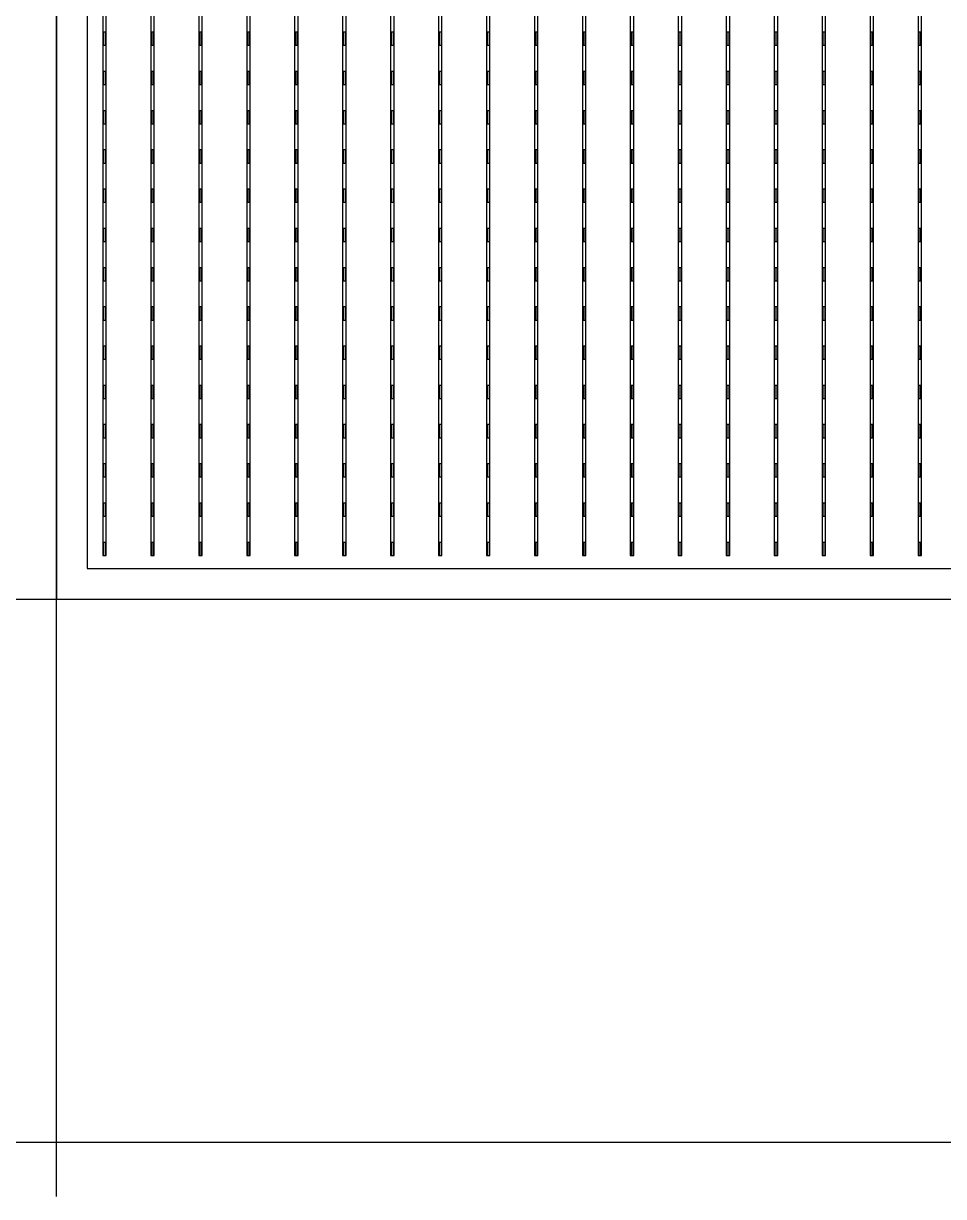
# Model space of a CAD drawing. Header units: millimetres. Extents: x -18 to 142, y -7 to 153.
# Drawn here: x -0.91 to 9.64, y -7.35 to 6.1 of the extents above; entities that cross this region are included whole.
import ezdxf

# ---------------------------------------------------------------- set-up
doc = ezdxf.new("R2010")
doc.units = ezdxf.units.MM
for name, color, linetype in [('CELLS', 5, 'Continuous'), ('CONTACT_PADS', 2, 'Continuous'), ('DICING', 4, 'Continuous'), ('FINGERS', 1, 'Continuous'), ('INSULATION', 2, 'Continuous'), ('WAFER', 1, 'Continuous')]:
    doc.layers.add(name, color=color, linetype=linetype)

msp = doc.modelspace()

# ---------------------------------------------------------------- linework, layer by layer
at = {"layer": 'CELLS'}
msp.add_lwpolyline([(20.37, -0.5), (20.37, 20.4), (-0.53, 20.4), (-0.53, -0.5), (20.37, -0.5)], close=True, dxfattribs=at)
at = {"layer": 'CONTACT_PADS'}
for points in [[(0.033, 5.85), (0.033, 6), (0.008, 6), (0.008, 5.85), (0.033, 5.85)], [(0.583, 5.85), (0.583, 6), (0.558, 6), (0.558, 5.85), (0.583, 5.85)], [(1.133, 5.85), (1.133, 6), (1.108, 6), (1.108, 5.85), (1.133, 5.85)], [(1.683, 5.85), (1.683, 6), (1.658, 6), (1.658, 5.85), (1.683, 5.85)], [(2.233, 5.85), (2.233, 6), (2.208, 6), (2.208, 5.85), (2.233, 5.85)], [(2.783, 5.85), (2.783, 6), (2.758, 6), (2.758, 5.85), (2.783, 5.85)], [(3.333, 5.85), (3.333, 6), (3.308, 6), (3.308, 5.85), (3.333, 5.85)], [(3.883, 5.85), (3.883, 6), (3.858, 6), (3.858, 5.85), (3.883, 5.85)], [(4.433, 5.85), (4.433, 6), (4.408, 6), (4.408, 5.85), (4.433, 5.85)], [(4.983, 5.85), (4.983, 6), (4.958, 6), (4.958, 5.85), (4.983, 5.85)], [(5.533, 5.85), (5.533, 6), (5.508, 6), (5.508, 5.85), (5.533, 5.85)], [(6.083, 5.85), (6.083, 6), (6.058, 6), (6.058, 5.85), (6.083, 5.85)], [(6.633, 5.85), (6.633, 6), (6.608, 6), (6.608, 5.85), (6.633, 5.85)], [(7.183, 5.85), (7.183, 6), (7.158, 6), (7.158, 5.85), (7.183, 5.85)], [(7.733, 5.85), (7.733, 6), (7.708, 6), (7.708, 5.85), (7.733, 5.85)], [(8.283, 5.85), (8.283, 6), (8.258, 6), (8.258, 5.85), (8.283, 5.85)], [(8.833, 5.85), (8.833, 6), (8.808, 6), (8.808, 5.85), (8.833, 5.85)], [(9.383, 5.85), (9.383, 6), (9.358, 6), (9.358, 5.85), (9.383, 5.85)], [(0.033, 5.4), (0.033, 5.55), (0.008, 5.55), (0.008, 5.4), (0.033, 5.4)], [(0.583, 5.4), (0.583, 5.55), (0.558, 5.55), (0.558, 5.4), (0.583, 5.4)], [(1.133, 5.4), (1.133, 5.55), (1.108, 5.55), (1.108, 5.4), (1.133, 5.4)], [(1.683, 5.4), (1.683, 5.55), (1.658, 5.55), (1.658, 5.4), (1.683, 5.4)], [(2.233, 5.4), (2.233, 5.55), (2.208, 5.55), (2.208, 5.4), (2.233, 5.4)], [(2.783, 5.4), (2.783, 5.55), (2.758, 5.55), (2.758, 5.4), (2.783, 5.4)], [(3.333, 5.4), (3.333, 5.55), (3.308, 5.55), (3.308, 5.4), (3.333, 5.4)], [(3.883, 5.4), (3.883, 5.55), (3.858, 5.55), (3.858, 5.4), (3.883, 5.4)], [(4.433, 5.4), (4.433, 5.55), (4.408, 5.55), (4.408, 5.4), (4.433, 5.4)], [(4.983, 5.4), (4.983, 5.55), (4.958, 5.55), (4.958, 5.4), (4.983, 5.4)], [(5.533, 5.4), (5.533, 5.55), (5.508, 5.55), (5.508, 5.4), (5.533, 5.4)], [(6.083, 5.4), (6.083, 5.55), (6.058, 5.55), (6.058, 5.4), (6.083, 5.4)], [(6.633, 5.4), (6.633, 5.55), (6.608, 5.55), (6.608, 5.4), (6.633, 5.4)], [(7.183, 5.4), (7.183, 5.55), (7.158, 5.55), (7.158, 5.4), (7.183, 5.4)], [(7.733, 5.4), (7.733, 5.55), (7.708, 5.55), (7.708, 5.4), (7.733, 5.4)], [(8.283, 5.4), (8.283, 5.55), (8.258, 5.55), (8.258, 5.4), (8.283, 5.4)], [(8.833, 5.4), (8.833, 5.55), (8.808, 5.55), (8.808, 5.4), (8.833, 5.4)], [(9.383, 5.4), (9.383, 5.55), (9.358, 5.55), (9.358, 5.4), (9.383, 5.4)], [(0.033, 4.95), (0.033, 5.1), (0.008, 5.1), (0.008, 4.95), (0.033, 4.95)], [(0.583, 4.95), (0.583, 5.1), (0.558, 5.1), (0.558, 4.95), (0.583, 4.95)], [(1.133, 4.95), (1.133, 5.1), (1.108, 5.1), (1.108, 4.95), (1.133, 4.95)], [(1.683, 4.95), (1.683, 5.1), (1.658, 5.1), (1.658, 4.95), (1.683, 4.95)], [(2.233, 4.95), (2.233, 5.1), (2.208, 5.1), (2.208, 4.95), (2.233, 4.95)], [(2.783, 4.95), (2.783, 5.1), (2.758, 5.1), (2.758, 4.95), (2.783, 4.95)], [(3.333, 4.95), (3.333, 5.1), (3.308, 5.1), (3.308, 4.95), (3.333, 4.95)], [(3.883, 4.95), (3.883, 5.1), (3.858, 5.1), (3.858, 4.95), (3.883, 4.95)], [(4.433, 4.95), (4.433, 5.1), (4.408, 5.1), (4.408, 4.95), (4.433, 4.95)], [(4.983, 4.95), (4.983, 5.1), (4.958, 5.1), (4.958, 4.95), (4.983, 4.95)], [(5.533, 4.95), (5.533, 5.1), (5.508, 5.1), (5.508, 4.95), (5.533, 4.95)], [(6.083, 4.95), (6.083, 5.1), (6.058, 5.1), (6.058, 4.95), (6.083, 4.95)], [(6.633, 4.95), (6.633, 5.1), (6.608, 5.1), (6.608, 4.95), (6.633, 4.95)], [(7.183, 4.95), (7.183, 5.1), (7.158, 5.1), (7.158, 4.95), (7.183, 4.95)], [(7.733, 4.95), (7.733, 5.1), (7.708, 5.1), (7.708, 4.95), (7.733, 4.95)], [(8.283, 4.95), (8.283, 5.1), (8.258, 5.1), (8.258, 4.95), (8.283, 4.95)], [(8.833, 4.95), (8.833, 5.1), (8.808, 5.1), (8.808, 4.95), (8.833, 4.95)], [(9.383, 4.95), (9.383, 5.1), (9.358, 5.1), (9.358, 4.95), (9.383, 4.95)], [(0.033, 4.5), (0.033, 4.65), (0.008, 4.65), (0.008, 4.5), (0.033, 4.5)], [(0.583, 4.5), (0.583, 4.65), (0.558, 4.65), (0.558, 4.5), (0.583, 4.5)], [(1.133, 4.5), (1.133, 4.65), (1.108, 4.65), (1.108, 4.5), (1.133, 4.5)], [(1.683, 4.5), (1.683, 4.65), (1.658, 4.65), (1.658, 4.5), (1.683, 4.5)], [(2.233, 4.5), (2.233, 4.65), (2.208, 4.65), (2.208, 4.5), (2.233, 4.5)], [(2.783, 4.5), (2.783, 4.65), (2.758, 4.65), (2.758, 4.5), (2.783, 4.5)], [(3.333, 4.5), (3.333, 4.65), (3.308, 4.65), (3.308, 4.5), (3.333, 4.5)], [(3.883, 4.5), (3.883, 4.65), (3.858, 4.65), (3.858, 4.5), (3.883, 4.5)], [(4.433, 4.5), (4.433, 4.65), (4.408, 4.65), (4.408, 4.5), (4.433, 4.5)], [(4.983, 4.5), (4.983, 4.65), (4.958, 4.65), (4.958, 4.5), (4.983, 4.5)], [(5.533, 4.5), (5.533, 4.65), (5.508, 4.65), (5.508, 4.5), (5.533, 4.5)], [(6.083, 4.5), (6.083, 4.65), (6.058, 4.65), (6.058, 4.5), (6.083, 4.5)], [(6.633, 4.5), (6.633, 4.65), (6.608, 4.65), (6.608, 4.5), (6.633, 4.5)], [(7.183, 4.5), (7.183, 4.65), (7.158, 4.65), (7.158, 4.5), (7.183, 4.5)], [(7.733, 4.5), (7.733, 4.65), (7.708, 4.65), (7.708, 4.5), (7.733, 4.5)], [(8.283, 4.5), (8.283, 4.65), (8.258, 4.65), (8.258, 4.5), (8.283, 4.5)], [(8.833, 4.5), (8.833, 4.65), (8.808, 4.65), (8.808, 4.5), (8.833, 4.5)], [(9.383, 4.5), (9.383, 4.65), (9.358, 4.65), (9.358, 4.5), (9.383, 4.5)], [(0.033, 4.05), (0.033, 4.2), (0.008, 4.2), (0.008, 4.05), (0.033, 4.05)], [(0.583, 4.05), (0.583, 4.2), (0.558, 4.2), (0.558, 4.05), (0.583, 4.05)], [(1.133, 4.05), (1.133, 4.2), (1.108, 4.2), (1.108, 4.05), (1.133, 4.05)], [(1.683, 4.05), (1.683, 4.2), (1.658, 4.2), (1.658, 4.05), (1.683, 4.05)], [(2.233, 4.05), (2.233, 4.2), (2.208, 4.2), (2.208, 4.05), (2.233, 4.05)], [(2.783, 4.05), (2.783, 4.2), (2.758, 4.2), (2.758, 4.05), (2.783, 4.05)], [(3.333, 4.05), (3.333, 4.2), (3.308, 4.2), (3.308, 4.05), (3.333, 4.05)], [(3.883, 4.05), (3.883, 4.2), (3.858, 4.2), (3.858, 4.05), (3.883, 4.05)], [(4.433, 4.05), (4.433, 4.2), (4.408, 4.2), (4.408, 4.05), (4.433, 4.05)], [(4.983, 4.05), (4.983, 4.2), (4.958, 4.2), (4.958, 4.05), (4.983, 4.05)], [(5.533, 4.05), (5.533, 4.2), (5.508, 4.2), (5.508, 4.05), (5.533, 4.05)], [(6.083, 4.05), (6.083, 4.2), (6.058, 4.2), (6.058, 4.05), (6.083, 4.05)], [(6.633, 4.05), (6.633, 4.2), (6.608, 4.2), (6.608, 4.05), (6.633, 4.05)], [(7.183, 4.05), (7.183, 4.2), (7.158, 4.2), (7.158, 4.05), (7.183, 4.05)], [(7.733, 4.05), (7.733, 4.2), (7.708, 4.2), (7.708, 4.05), (7.733, 4.05)], [(8.283, 4.05), (8.283, 4.2), (8.258, 4.2), (8.258, 4.05), (8.283, 4.05)], [(8.833, 4.05), (8.833, 4.2), (8.808, 4.2), (8.808, 4.05), (8.833, 4.05)], [(9.383, 4.05), (9.383, 4.2), (9.358, 4.2), (9.358, 4.05), (9.383, 4.05)], [(0.033, 3.6), (0.033, 3.75), (0.008, 3.75), (0.008, 3.6), (0.033, 3.6)], [(0.583, 3.6), (0.583, 3.75), (0.558, 3.75), (0.558, 3.6), (0.583, 3.6)], [(1.133, 3.6), (1.133, 3.75), (1.108, 3.75), (1.108, 3.6), (1.133, 3.6)], [(1.683, 3.6), (1.683, 3.75), (1.658, 3.75), (1.658, 3.6), (1.683, 3.6)], [(2.233, 3.6), (2.233, 3.75), (2.208, 3.75), (2.208, 3.6), (2.233, 3.6)], [(2.783, 3.6), (2.783, 3.75), (2.758, 3.75), (2.758, 3.6), (2.783, 3.6)], [(3.333, 3.6), (3.333, 3.75), (3.308, 3.75), (3.308, 3.6), (3.333, 3.6)], [(3.883, 3.6), (3.883, 3.75), (3.858, 3.75), (3.858, 3.6), (3.883, 3.6)], [(4.433, 3.6), (4.433, 3.75), (4.408, 3.75), (4.408, 3.6), (4.433, 3.6)], [(4.983, 3.6), (4.983, 3.75), (4.958, 3.75), (4.958, 3.6), (4.983, 3.6)], [(5.533, 3.6), (5.533, 3.75), (5.508, 3.75), (5.508, 3.6), (5.533, 3.6)], [(6.083, 3.6), (6.083, 3.75), (6.058, 3.75), (6.058, 3.6), (6.083, 3.6)], [(6.633, 3.6), (6.633, 3.75), (6.608, 3.75), (6.608, 3.6), (6.633, 3.6)], [(7.183, 3.6), (7.183, 3.75), (7.158, 3.75), (7.158, 3.6), (7.183, 3.6)], [(7.733, 3.6), (7.733, 3.75), (7.708, 3.75), (7.708, 3.6), (7.733, 3.6)], [(8.283, 3.6), (8.283, 3.75), (8.258, 3.75), (8.258, 3.6), (8.283, 3.6)], [(8.833, 3.6), (8.833, 3.75), (8.808, 3.75), (8.808, 3.6), (8.833, 3.6)], [(9.383, 3.6), (9.383, 3.75), (9.358, 3.75), (9.358, 3.6), (9.383, 3.6)], [(0.033, 3.15), (0.033, 3.3), (0.008, 3.3), (0.008, 3.15), (0.033, 3.15)], [(0.583, 3.15), (0.583, 3.3), (0.558, 3.3), (0.558, 3.15), (0.583, 3.15)], [(1.133, 3.15), (1.133, 3.3), (1.108, 3.3), (1.108, 3.15), (1.133, 3.15)], [(1.683, 3.15), (1.683, 3.3), (1.658, 3.3), (1.658, 3.15), (1.683, 3.15)], [(2.233, 3.15), (2.233, 3.3), (2.208, 3.3), (2.208, 3.15), (2.233, 3.15)], [(2.783, 3.15), (2.783, 3.3), (2.758, 3.3), (2.758, 3.15), (2.783, 3.15)], [(3.333, 3.15), (3.333, 3.3), (3.308, 3.3), (3.308, 3.15), (3.333, 3.15)], [(3.883, 3.15), (3.883, 3.3), (3.858, 3.3), (3.858, 3.15), (3.883, 3.15)], [(4.433, 3.15), (4.433, 3.3), (4.408, 3.3), (4.408, 3.15), (4.433, 3.15)], [(4.983, 3.15), (4.983, 3.3), (4.958, 3.3), (4.958, 3.15), (4.983, 3.15)], [(5.533, 3.15), (5.533, 3.3), (5.508, 3.3), (5.508, 3.15), (5.533, 3.15)], [(6.083, 3.15), (6.083, 3.3), (6.058, 3.3), (6.058, 3.15), (6.083, 3.15)], [(6.633, 3.15), (6.633, 3.3), (6.608, 3.3), (6.608, 3.15), (6.633, 3.15)], [(7.183, 3.15), (7.183, 3.3), (7.158, 3.3), (7.158, 3.15), (7.183, 3.15)], [(7.733, 3.15), (7.733, 3.3), (7.708, 3.3), (7.708, 3.15), (7.733, 3.15)], [(8.283, 3.15), (8.283, 3.3), (8.258, 3.3), (8.258, 3.15), (8.283, 3.15)], [(8.833, 3.15), (8.833, 3.3), (8.808, 3.3), (8.808, 3.15), (8.833, 3.15)], [(9.383, 3.15), (9.383, 3.3), (9.358, 3.3), (9.358, 3.15), (9.383, 3.15)], [(0.033, 2.7), (0.033, 2.85), (0.008, 2.85), (0.008, 2.7), (0.033, 2.7)], [(0.583, 2.7), (0.583, 2.85), (0.558, 2.85), (0.558, 2.7), (0.583, 2.7)], [(1.133, 2.7), (1.133, 2.85), (1.108, 2.85), (1.108, 2.7), (1.133, 2.7)], [(1.683, 2.7), (1.683, 2.85), (1.658, 2.85), (1.658, 2.7), (1.683, 2.7)], [(2.233, 2.7), (2.233, 2.85), (2.208, 2.85), (2.208, 2.7), (2.233, 2.7)], [(2.783, 2.7), (2.783, 2.85), (2.758, 2.85), (2.758, 2.7), (2.783, 2.7)], [(3.333, 2.7), (3.333, 2.85), (3.308, 2.85), (3.308, 2.7), (3.333, 2.7)], [(3.883, 2.7), (3.883, 2.85), (3.858, 2.85), (3.858, 2.7), (3.883, 2.7)], [(4.433, 2.7), (4.433, 2.85), (4.408, 2.85), (4.408, 2.7), (4.433, 2.7)], [(4.983, 2.7), (4.983, 2.85), (4.958, 2.85), (4.958, 2.7), (4.983, 2.7)], [(5.533, 2.7), (5.533, 2.85), (5.508, 2.85), (5.508, 2.7), (5.533, 2.7)], [(6.083, 2.7), (6.083, 2.85), (6.058, 2.85), (6.058, 2.7), (6.083, 2.7)], [(6.633, 2.7), (6.633, 2.85), (6.608, 2.85), (6.608, 2.7), (6.633, 2.7)], [(7.183, 2.7), (7.183, 2.85), (7.158, 2.85), (7.158, 2.7), (7.183, 2.7)], [(7.733, 2.7), (7.733, 2.85), (7.708, 2.85), (7.708, 2.7), (7.733, 2.7)], [(8.283, 2.7), (8.283, 2.85), (8.258, 2.85), (8.258, 2.7), (8.283, 2.7)], [(8.833, 2.7), (8.833, 2.85), (8.808, 2.85), (8.808, 2.7), (8.833, 2.7)], [(9.383, 2.7), (9.383, 2.85), (9.358, 2.85), (9.358, 2.7), (9.383, 2.7)], [(0.033, 2.25), (0.033, 2.4), (0.008, 2.4), (0.008, 2.25), (0.033, 2.25)], [(0.583, 2.25), (0.583, 2.4), (0.558, 2.4), (0.558, 2.25), (0.583, 2.25)], [(1.133, 2.25), (1.133, 2.4), (1.108, 2.4), (1.108, 2.25), (1.133, 2.25)], [(1.683, 2.25), (1.683, 2.4), (1.658, 2.4), (1.658, 2.25), (1.683, 2.25)], [(2.233, 2.25), (2.233, 2.4), (2.208, 2.4), (2.208, 2.25), (2.233, 2.25)], [(2.783, 2.25), (2.783, 2.4), (2.758, 2.4), (2.758, 2.25), (2.783, 2.25)], [(3.333, 2.25), (3.333, 2.4), (3.308, 2.4), (3.308, 2.25), (3.333, 2.25)], [(3.883, 2.25), (3.883, 2.4), (3.858, 2.4), (3.858, 2.25), (3.883, 2.25)], [(4.433, 2.25), (4.433, 2.4), (4.408, 2.4), (4.408, 2.25), (4.433, 2.25)], [(4.983, 2.25), (4.983, 2.4), (4.958, 2.4), (4.958, 2.25), (4.983, 2.25)], [(5.533, 2.25), (5.533, 2.4), (5.508, 2.4), (5.508, 2.25), (5.533, 2.25)], [(6.083, 2.25), (6.083, 2.4), (6.058, 2.4), (6.058, 2.25), (6.083, 2.25)], [(6.633, 2.25), (6.633, 2.4), (6.608, 2.4), (6.608, 2.25), (6.633, 2.25)], [(7.183, 2.25), (7.183, 2.4), (7.158, 2.4), (7.158, 2.25), (7.183, 2.25)], [(7.733, 2.25), (7.733, 2.4), (7.708, 2.4), (7.708, 2.25), (7.733, 2.25)], [(8.283, 2.25), (8.283, 2.4), (8.258, 2.4), (8.258, 2.25), (8.283, 2.25)], [(8.833, 2.25), (8.833, 2.4), (8.808, 2.4), (8.808, 2.25), (8.833, 2.25)], [(9.383, 2.25), (9.383, 2.4), (9.358, 2.4), (9.358, 2.25), (9.383, 2.25)], [(0.033, 1.8), (0.033, 1.95), (0.008, 1.95), (0.008, 1.8), (0.033, 1.8)], [(0.583, 1.8), (0.583, 1.95), (0.558, 1.95), (0.558, 1.8), (0.583, 1.8)], [(1.133, 1.8), (1.133, 1.95), (1.108, 1.95), (1.108, 1.8), (1.133, 1.8)], [(1.683, 1.8), (1.683, 1.95), (1.658, 1.95), (1.658, 1.8), (1.683, 1.8)], [(2.233, 1.8), (2.233, 1.95), (2.208, 1.95), (2.208, 1.8), (2.233, 1.8)], [(2.783, 1.8), (2.783, 1.95), (2.758, 1.95), (2.758, 1.8), (2.783, 1.8)], [(3.333, 1.8), (3.333, 1.95), (3.308, 1.95), (3.308, 1.8), (3.333, 1.8)], [(3.883, 1.8), (3.883, 1.95), (3.858, 1.95), (3.858, 1.8), (3.883, 1.8)], [(4.433, 1.8), (4.433, 1.95), (4.408, 1.95), (4.408, 1.8), (4.433, 1.8)], [(4.983, 1.8), (4.983, 1.95), (4.958, 1.95), (4.958, 1.8), (4.983, 1.8)], [(5.533, 1.8), (5.533, 1.95), (5.508, 1.95), (5.508, 1.8), (5.533, 1.8)], [(6.083, 1.8), (6.083, 1.95), (6.058, 1.95), (6.058, 1.8), (6.083, 1.8)], [(6.633, 1.8), (6.633, 1.95), (6.608, 1.95), (6.608, 1.8), (6.633, 1.8)], [(7.183, 1.8), (7.183, 1.95), (7.158, 1.95), (7.158, 1.8), (7.183, 1.8)], [(7.733, 1.8), (7.733, 1.95), (7.708, 1.95), (7.708, 1.8), (7.733, 1.8)], [(8.283, 1.8), (8.283, 1.95), (8.258, 1.95), (8.258, 1.8), (8.283, 1.8)], [(8.833, 1.8), (8.833, 1.95), (8.808, 1.95), (8.808, 1.8), (8.833, 1.8)], [(9.383, 1.8), (9.383, 1.95), (9.358, 1.95), (9.358, 1.8), (9.383, 1.8)], [(0.033, 1.35), (0.033, 1.5), (0.008, 1.5), (0.008, 1.35), (0.033, 1.35)], [(0.583, 1.35), (0.583, 1.5), (0.558, 1.5), (0.558, 1.35), (0.583, 1.35)], [(1.133, 1.35), (1.133, 1.5), (1.108, 1.5), (1.108, 1.35), (1.133, 1.35)], [(1.683, 1.35), (1.683, 1.5), (1.658, 1.5), (1.658, 1.35), (1.683, 1.35)], [(2.233, 1.35), (2.233, 1.5), (2.208, 1.5), (2.208, 1.35), (2.233, 1.35)], [(2.783, 1.35), (2.783, 1.5), (2.758, 1.5), (2.758, 1.35), (2.783, 1.35)], [(3.333, 1.35), (3.333, 1.5), (3.308, 1.5), (3.308, 1.35), (3.333, 1.35)], [(3.883, 1.35), (3.883, 1.5), (3.858, 1.5), (3.858, 1.35), (3.883, 1.35)], [(4.433, 1.35), (4.433, 1.5), (4.408, 1.5), (4.408, 1.35), (4.433, 1.35)], [(4.983, 1.35), (4.983, 1.5), (4.958, 1.5), (4.958, 1.35), (4.983, 1.35)], [(5.533, 1.35), (5.533, 1.5), (5.508, 1.5), (5.508, 1.35), (5.533, 1.35)], [(6.083, 1.35), (6.083, 1.5), (6.058, 1.5), (6.058, 1.35), (6.083, 1.35)], [(6.633, 1.35), (6.633, 1.5), (6.608, 1.5), (6.608, 1.35), (6.633, 1.35)], [(7.183, 1.35), (7.183, 1.5), (7.158, 1.5), (7.158, 1.35), (7.183, 1.35)], [(7.733, 1.35), (7.733, 1.5), (7.708, 1.5), (7.708, 1.35), (7.733, 1.35)], [(8.283, 1.35), (8.283, 1.5), (8.258, 1.5), (8.258, 1.35), (8.283, 1.35)], [(8.833, 1.35), (8.833, 1.5), (8.808, 1.5), (8.808, 1.35), (8.833, 1.35)], [(9.383, 1.35), (9.383, 1.5), (9.358, 1.5), (9.358, 1.35), (9.383, 1.35)], [(0.033, 0.9), (0.033, 1.05), (0.008, 1.05), (0.008, 0.9), (0.033, 0.9)], [(0.583, 0.9), (0.583, 1.05), (0.558, 1.05), (0.558, 0.9), (0.583, 0.9)], [(1.133, 0.9), (1.133, 1.05), (1.108, 1.05), (1.108, 0.9), (1.133, 0.9)], [(1.683, 0.9), (1.683, 1.05), (1.658, 1.05), (1.658, 0.9), (1.683, 0.9)], [(2.233, 0.9), (2.233, 1.05), (2.208, 1.05), (2.208, 0.9), (2.233, 0.9)], [(2.783, 0.9), (2.783, 1.05), (2.758, 1.05), (2.758, 0.9), (2.783, 0.9)], [(3.333, 0.9), (3.333, 1.05), (3.308, 1.05), (3.308, 0.9), (3.333, 0.9)], [(3.883, 0.9), (3.883, 1.05), (3.858, 1.05), (3.858, 0.9), (3.883, 0.9)], [(4.433, 0.9), (4.433, 1.05), (4.408, 1.05), (4.408, 0.9), (4.433, 0.9)], [(4.983, 0.9), (4.983, 1.05), (4.958, 1.05), (4.958, 0.9), (4.983, 0.9)], [(5.533, 0.9), (5.533, 1.05), (5.508, 1.05), (5.508, 0.9), (5.533, 0.9)], [(6.083, 0.9), (6.083, 1.05), (6.058, 1.05), (6.058, 0.9), (6.083, 0.9)], [(6.633, 0.9), (6.633, 1.05), (6.608, 1.05), (6.608, 0.9), (6.633, 0.9)], [(7.183, 0.9), (7.183, 1.05), (7.158, 1.05), (7.158, 0.9), (7.183, 0.9)], [(7.733, 0.9), (7.733, 1.05), (7.708, 1.05), (7.708, 0.9), (7.733, 0.9)], [(8.283, 0.9), (8.283, 1.05), (8.258, 1.05), (8.258, 0.9), (8.283, 0.9)], [(8.833, 0.9), (8.833, 1.05), (8.808, 1.05), (8.808, 0.9), (8.833, 0.9)], [(9.383, 0.9), (9.383, 1.05), (9.358, 1.05), (9.358, 0.9), (9.383, 0.9)], [(0.033, 0.45), (0.033, 0.6), (0.008, 0.6), (0.008, 0.45), (0.033, 0.45)], [(0.583, 0.45), (0.583, 0.6), (0.558, 0.6), (0.558, 0.45), (0.583, 0.45)], [(1.133, 0.45), (1.133, 0.6), (1.108, 0.6), (1.108, 0.45), (1.133, 0.45)], [(1.683, 0.45), (1.683, 0.6), (1.658, 0.6), (1.658, 0.45), (1.683, 0.45)], [(2.233, 0.45), (2.233, 0.6), (2.208, 0.6), (2.208, 0.45), (2.233, 0.45)], [(2.783, 0.45), (2.783, 0.6), (2.758, 0.6), (2.758, 0.45), (2.783, 0.45)], [(3.333, 0.45), (3.333, 0.6), (3.308, 0.6), (3.308, 0.45), (3.333, 0.45)], [(3.883, 0.45), (3.883, 0.6), (3.858, 0.6), (3.858, 0.45), (3.883, 0.45)], [(4.433, 0.45), (4.433, 0.6), (4.408, 0.6), (4.408, 0.45), (4.433, 0.45)], [(4.983, 0.45), (4.983, 0.6), (4.958, 0.6), (4.958, 0.45), (4.983, 0.45)], [(5.533, 0.45), (5.533, 0.6), (5.508, 0.6), (5.508, 0.45), (5.533, 0.45)], [(6.083, 0.45), (6.083, 0.6), (6.058, 0.6), (6.058, 0.45), (6.083, 0.45)], [(6.633, 0.45), (6.633, 0.6), (6.608, 0.6), (6.608, 0.45), (6.633, 0.45)], [(7.183, 0.45), (7.183, 0.6), (7.158, 0.6), (7.158, 0.45), (7.183, 0.45)], [(7.733, 0.45), (7.733, 0.6), (7.708, 0.6), (7.708, 0.45), (7.733, 0.45)], [(8.283, 0.45), (8.283, 0.6), (8.258, 0.6), (8.258, 0.45), (8.283, 0.45)], [(8.833, 0.45), (8.833, 0.6), (8.808, 0.6), (8.808, 0.45), (8.833, 0.45)], [(9.383, 0.45), (9.383, 0.6), (9.358, 0.6), (9.358, 0.45), (9.383, 0.45)], [(0.033, 0), (0.033, 0.15), (0.008, 0.15), (0.008, 0), (0.033, 0)], [(0.583, 0), (0.583, 0.15), (0.558, 0.15), (0.558, 0), (0.583, 0)], [(1.133, 0), (1.133, 0.15), (1.108, 0.15), (1.108, 0), (1.133, 0)], [(1.683, 0), (1.683, 0.15), (1.658, 0.15), (1.658, 0), (1.683, 0)], [(2.233, 0), (2.233, 0.15), (2.208, 0.15), (2.208, 0), (2.233, 0)], [(2.783, 0), (2.783, 0.15), (2.758, 0.15), (2.758, 0), (2.783, 0)], [(3.333, 0), (3.333, 0.15), (3.308, 0.15), (3.308, 0), (3.333, 0)], [(3.883, 0), (3.883, 0.15), (3.858, 0.15), (3.858, 0), (3.883, 0)], [(4.433, 0), (4.433, 0.15), (4.408, 0.15), (4.408, 0), (4.433, 0)], [(4.983, 0), (4.983, 0.15), (4.958, 0.15), (4.958, 0), (4.983, 0)], [(5.533, 0), (5.533, 0.15), (5.508, 0.15), (5.508, 0), (5.533, 0)], [(6.083, 0), (6.083, 0.15), (6.058, 0.15), (6.058, 0), (6.083, 0)], [(6.633, 0), (6.633, 0.15), (6.608, 0.15), (6.608, 0), (6.633, 0)], [(7.183, 0), (7.183, 0.15), (7.158, 0.15), (7.158, 0), (7.183, 0)], [(7.733, 0), (7.733, 0.15), (7.708, 0.15), (7.708, 0), (7.733, 0)], [(8.283, 0), (8.283, 0.15), (8.258, 0.15), (8.258, 0), (8.283, 0)], [(8.833, 0), (8.833, 0.15), (8.808, 0.15), (8.808, 0), (8.833, 0)], [(9.383, 0), (9.383, 0.15), (9.358, 0.15), (9.358, 0), (9.383, 0)]]:
    msp.add_lwpolyline(points, close=True, dxfattribs=at)
at = {"layer": 'DICING'}
for p, q in [((-0.53, -7.35), (-0.53, 152.65)), ((-0.53, -7.35), (-0.53, 152.65)), ((-0.53, -7.35), (-0.53, 152.65)), ((-0.53, -7.35), (-0.53, 152.65)), ((-0.53, -7.35), (-0.53, 152.65)), ((-0.53, -7.35), (-0.53, 152.65)), ((-0.53, -7.35), (-0.53, 131.75)), ((-0.53, -7.35), (-0.53, 131.75)), ((-0.53, -7.35), (-0.53, 131.75)), ((-0.53, -7.35), (-0.53, 131.75)), ((-0.53, -7.35), (-0.53, 131.75)), ((-0.53, -7.35), (-0.53, 131.75)), ((-0.53, -7.35), (-0.53, 110.85)), ((-0.53, -7.35), (-0.53, 110.85)), ((-0.53, -7.35), (-0.53, 110.85)), ((-0.53, -7.35), (-0.53, 110.85)), ((-0.53, -7.35), (-0.53, 110.85)), ((-0.53, -7.35), (-0.53, 110.85)), ((-0.53, -7.35), (-0.53, 89.95)), ((-0.53, -7.35), (-0.53, 89.95)), ((-0.53, -7.35), (-0.53, 89.95)), ((-0.53, -7.35), (-0.53, 89.95)), ((-0.53, -7.35), (-0.53, 89.95)), ((-0.53, -7.35), (-0.53, 89.95)), ((-0.53, -7.35), (-0.53, 69.05)), ((-0.53, -7.35), (-0.53, 69.05)), ((-0.53, -7.35), (-0.53, 69.05)), ((-0.53, -7.35), (-0.53, 69.05)), ((-0.53, -7.35), (-0.53, 69.05)), ((-0.53, -7.35), (-0.53, 69.05)), ((-0.53, -7.35), (-0.53, 48.15)), ((-0.53, -7.35), (-0.53, 48.15)), ((-0.53, -7.35), (-0.53, 48.15)), ((-0.53, -7.35), (-0.53, 48.15)), ((-0.53, -7.35), (-0.53, 48.15)), ((-0.53, -7.35), (-0.53, 48.15)), ((-0.53, -7.35), (-0.53, 27.25)), ((-0.53, -7.35), (-0.53, 27.25)), ((-0.53, -7.35), (-0.53, 27.25)), ((-0.53, -7.35), (-0.53, 27.25)), ((-0.53, -7.35), (-0.53, 27.25)), ((-0.53, -7.35), (-0.53, 27.25)), ((-17.83, -0.5), (37.67, -0.5)), ((-17.83, -0.5), (58.57, -0.5)), ((-17.83, -0.5), (79.47, -0.5)), ((-17.83, -0.5), (100.37, -0.5)), ((-17.83, -0.5), (121.27, -0.5)), ((-17.83, -0.5), (142.17, -0.5)), ((-17.83, -0.5), (142.17, -0.5)), ((-17.83, -0.5), (142.17, -0.5)), ((-17.83, -0.5), (142.17, -0.5)), ((-17.83, -0.5), (142.17, -0.5)), ((-17.83, -0.5), (142.17, -0.5)), ((-17.83, -0.5), (142.17, -0.5)), ((-17.83, -0.5), (142.17, -0.5)), ((-17.83, -0.5), (142.17, -0.5)), ((-17.83, -0.5), (142.17, -0.5)), ((-17.83, -0.5), (142.17, -0.5)), ((-17.83, -0.5), (142.17, -0.5)), ((-17.83, -0.5), (142.17, -0.5)), ((-17.83, -0.5), (142.17, -0.5)), ((-17.83, -0.5), (142.17, -0.5)), ((-17.83, -0.5), (142.17, -0.5)), ((-17.83, -0.5), (142.17, -0.5)), ((-17.83, -0.5), (142.17, -0.5)), ((-17.83, -0.5), (142.17, -0.5)), ((-17.83, -0.5), (142.17, -0.5)), ((-17.83, -0.5), (142.17, -0.5)), ((-17.83, -0.5), (142.17, -0.5)), ((-17.83, -0.5), (142.17, -0.5)), ((-17.83, -0.5), (142.17, -0.5)), ((-17.83, -0.5), (142.17, -0.5)), ((-17.83, -0.5), (142.17, -0.5)), ((-17.83, -0.5), (142.17, -0.5)), ((-17.83, -0.5), (142.17, -0.5)), ((-17.83, -0.5), (142.17, -0.5)), ((-17.83, -0.5), (142.17, -0.5)), ((-17.83, -0.5), (142.17, -0.5)), ((-17.83, -0.5), (142.17, -0.5)), ((-17.83, -0.5), (142.17, -0.5)), ((-17.83, -0.5), (142.17, -0.5)), ((-17.83, -0.5), (142.17, -0.5)), ((-17.83, -0.5), (142.17, -0.5)), ((-17.83, -0.5), (142.17, -0.5))]:
    msp.add_line(p, q, dxfattribs=at)
at = {"layer": 'FINGERS'}
for points in [[(0.04, 0), (0.04, 19.9), (0, 19.9), (0, 0), (0.04, 0)], [(0.59, 0), (0.59, 19.9), (0.55, 19.9), (0.55, 0), (0.59, 0)], [(1.14, 0), (1.14, 19.9), (1.1, 19.9), (1.1, 0), (1.14, 0)], [(1.69, 0), (1.69, 19.9), (1.65, 19.9), (1.65, 0), (1.69, 0)], [(2.24, 0), (2.24, 19.9), (2.2, 19.9), (2.2, 0), (2.24, 0)], [(2.79, 0), (2.79, 19.9), (2.75, 19.9), (2.75, 0), (2.79, 0)], [(3.34, 0), (3.34, 19.9), (3.3, 19.9), (3.3, 0), (3.34, 0)], [(3.89, 0), (3.89, 19.9), (3.85, 19.9), (3.85, 0), (3.89, 0)], [(4.44, 0), (4.44, 19.9), (4.4, 19.9), (4.4, 0), (4.44, 0)], [(4.99, 0), (4.99, 19.9), (4.95, 19.9), (4.95, 0), (4.99, 0)], [(5.54, 0), (5.54, 19.9), (5.5, 19.9), (5.5, 0), (5.54, 0)], [(6.09, 0), (6.09, 19.9), (6.05, 19.9), (6.05, 0), (6.09, 0)], [(6.64, 0), (6.64, 19.9), (6.6, 19.9), (6.6, 0), (6.64, 0)], [(7.19, 0), (7.19, 19.9), (7.15, 19.9), (7.15, 0), (7.19, 0)], [(7.74, 0), (7.74, 19.9), (7.7, 19.9), (7.7, 0), (7.74, 0)], [(8.29, 0), (8.29, 19.9), (8.25, 19.9), (8.25, 0), (8.29, 0)], [(8.84, 0), (8.84, 19.9), (8.8, 19.9), (8.8, 0), (8.84, 0)], [(9.39, 0), (9.39, 19.9), (9.35, 19.9), (9.35, 0), (9.39, 0)]]:
    msp.add_lwpolyline(points, close=True, dxfattribs=at)
at = {"layer": 'INSULATION'}
msp.add_lwpolyline([(20.02, -0.15), (20.02, 20.05), (-0.18, 20.05), (-0.18, -0.15), (20.02, -0.15)], close=True, dxfattribs=at)
at = {"layer": 'WAFER'}
msp.add_lwpolyline([(-16.136, -6.725), (140.476, -6.725), (141.545, -5.656), (141.545, 150.956), (140.476, 152.025), (-16.136, 152.025), (-17.205, 150.956), (-17.205, -5.656), (-16.136, -6.725)], close=True, dxfattribs=at)

doc.saveas('drawing.dxf')
